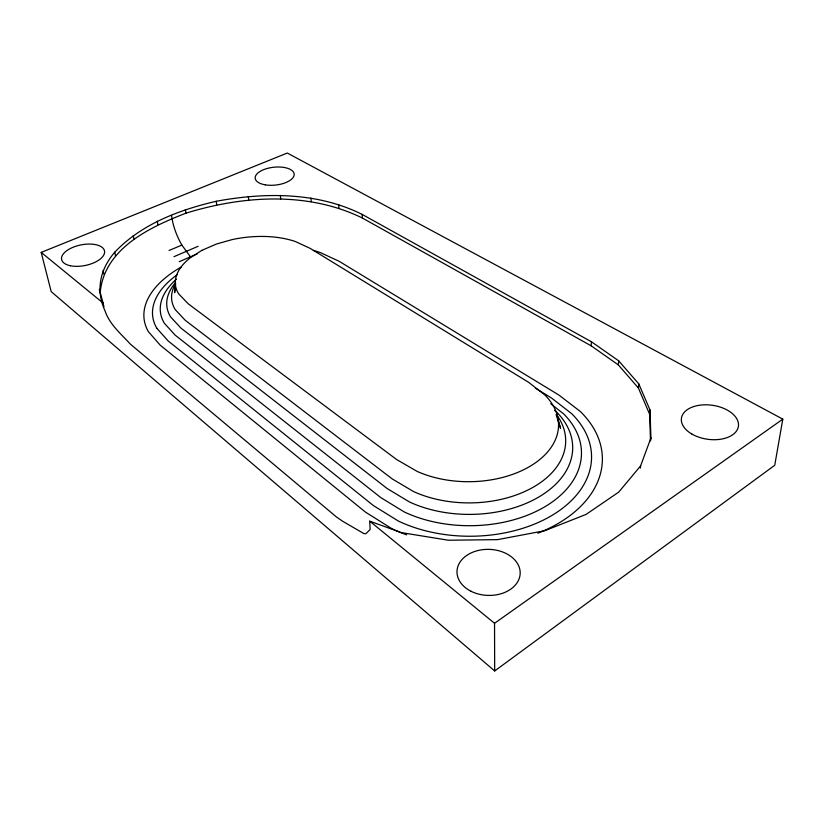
<?xml version="1.0" encoding="UTF-8"?>
<svg xmlns="http://www.w3.org/2000/svg" width="824" height="824" viewBox="0 0 824 824"><rect width="100%" height="100%" fill="white"/><g stroke="black" fill="none" stroke-linecap="round" stroke-linejoin="round"><path stroke-width="1.24" d="M650.496 440.902L649.611 414.204L638.394 388.011L618.35 364.919L591.179 345.833L591.405 341.754L362.158 214.405C317.178 191.93 264.617 192.28 216.197 201.283C179.127 209.945 141.532 224.025 114.742 252.206C100.003 269.335 95.512 290.182 104.998 310.782C109.582 324.481 120.984 333.854 130.429 344.185L336.522 517.039L342.815 521.355L363.909 533.602L365.846 533.715L370.131 529.544L369.719 521.159L401.216 532.582L448.39 540.235L497.552 539.638L544.705 530.738L586.101 514.392L618.7 492.134L640.588 465.931L650.939 437.884L650.002 409.961L638.744 383.829L618.649 360.788L591.405 341.754M618.35 364.919L618.649 360.788M638.394 388.011L638.744 383.829M640.392 468.094L640.588 465.931M649.611 414.204L650.002 409.961M650.744 440.026L650.939 437.884M175.646 283.003L174.647 292.685L175.45 285.083M782.8 419.138L774.745 465.261L494.678 670.963L51.191 291.624L41.2 252.391L287.298 153.037L782.8 419.138L494.544 623.284L494.678 670.963M100.168 293.004C103.865 248.858 149.443 227.28 185.987 213.169C242.853 195.628 307.713 191.24 362.436 218.061L591.179 345.833M179.23 261.692L197.317 253.864M198.131 246.283L173.988 256.676M169.064 250.475L181.867 245.078L190.499 256.861M535.291 388.083L551.709 398.167L571.691 413.679A121.272 78.97 -0.3 0 1 553.656 514.392A121.272 78.97 -0.3 0 1 398.332 521.036L373.55 505.678L168.086 340.899L156.807 328.261M550.7 403.75L563.585 413.823A111.415 72.306 -0.3 0 1 546.59 505.72A111.415 72.306 -0.3 0 1 404.337 511.992L380.894 497.675L175.1 335.08L164.347 323.235A92.01 49.286 -7.7 0 1 176.449 279.161M554.49 410.331L556.468 411.887A102.866 66.414 -0.3 0 1 540.431 496.038A102.866 66.414 -0.3 0 1 409.477 501.981L387.187 488.56L180.909 328.065L170.62 316.931A84.913 45.238 -7.6 0 1 175.45 282.622M41.2 252.391L103.082 303.026L103.948 306.827M369.719 521.159L494.544 623.284M556.097 414.616L560.557 428.295L558.239 420.23M99.313 289.245L103.082 303.026M103.052 270.416L103.876 274.124M114.742 252.206L115.525 255.873M133.261 235.54L133.993 239.166M157.271 221.151L157.94 224.746M171.485 215.383L172.824 222.583A35.061 13.812 66.4 0 0 181.867 245.078M185.379 209.595L185.987 213.169M216.197 201.283L216.733 204.836M248.302 196.493L248.776 200.047M280.325 195.391L280.737 198.955M310.885 198.059L311.256 201.643M338.623 204.445L338.942 208.06M362.158 214.405L362.436 218.061M181.177 267.069A108.84 58.607 -7.7 0 0 148.423 331.712L160.227 345.194L365.526 512.147L391.75 528.617A131.881 86.026 -0.3 0 0 406.685 534.848M537.887 533.19A131.881 86.026 -0.3 0 0 580.323 411.495L559.094 395.18L339.107 261.27L320.32 252.577A108.83 58.597 -7.7 0 0 313.357 250.414M156.838 328.251A100.065 53.797 -7.7 0 1 177.428 274.567M556.633 414.802A96.078 61.625 -0.4 0 1 530.934 488.467A96.078 61.625 -0.4 0 1 413.463 491.516L392.08 478.826L185.194 320.248L175.285 309.69A79.269 41.931 -7.6 0 1 175.347 283.961M201.89 250.342L190.231 257.83A73.573 38.223 -7.5 0 0 178.787 293.983L188.315 303.871L396.715 459.586L417.243 471.462A89.322 56.351 -0.5 0 0 530.44 466.054A89.322 56.351 -0.5 0 0 544.87 394.974L528.524 382.254L310.102 248.343L295.466 241.566A73.573 38.223 -7.5 0 0 232.213 239.578L216.588 243.976L201.89 250.342M70.421 265.75A21.887 10.506 -11.2 0 0 104.504 253.071A21.887 10.506 -11.2 0 0 74.232 246.809A21.887 10.506 -11.2 0 0 70.421 265.75M471.05 591.282A31.611 23.031 1.9 0 0 520.119 574.369A31.611 23.031 1.9 0 0 474.583 551.524A31.611 23.031 1.9 0 0 471.05 591.282M691.717 433.949A28.778 17.17 8 0 0 738.119 427.666A28.778 17.17 8 0 0 699.916 405.181A28.778 17.17 8 0 0 691.717 433.949M265.349 184.854A19.601 8.961 -6.2 0 0 294.178 174.245A19.601 8.961 -6.2 0 0 264.483 169.342A19.601 8.961 -6.2 0 0 265.349 184.854"/></g></svg>
